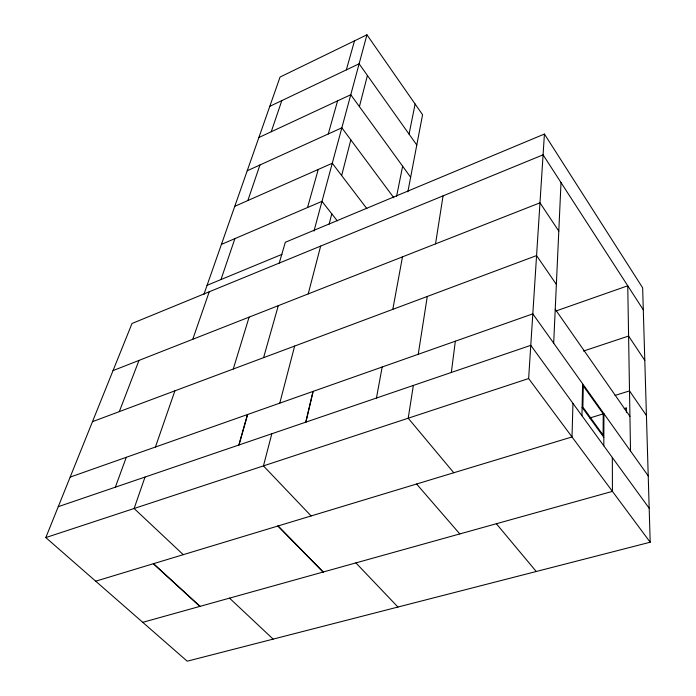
<?xml version="1.0" encoding="UTF-8"?>
<svg xmlns="http://www.w3.org/2000/svg" width="696" height="696" viewBox="0 0 696 696"><rect width="100%" height="100%" fill="white"/><g stroke="black" fill="none" stroke-linecap="round" stroke-linejoin="round"><path stroke-width="1.04" d="M603.223 413.876L603.136 435.148L582.874 407.108L583.309 385.932L603.223 413.876L589.747 418.026M603.806 445.823L603.928 413.694M581.943 415.73L582.604 383.766M572.956 403.367L572.008 436.949L95.7 581.186M553.685 343.163L561.011 182.57M643.295 309.833L543.08 154.834L132.005 323.483L45.814 537.582L187.215 661.2L650.186 542.219L528.638 378.546L544.42 134.05L285.325 242.278L279.226 263.079M451.339 372.464L455.332 341.197M413.354 385.436L408.213 418.209L453.775 472.758M418.235 354.29L427.292 296.452M435.531 243.878L443.056 195.872M376.449 398.034L382.174 367.018M392.805 309.355L402.488 256.859M407.865 191.809L422.568 114.727L366.949 34.8L280.062 77.047L203.858 294.521M396.607 196.246L402.636 166.196M409.065 134.137L415.112 104.008M305.727 422.185L312.983 391.43M305.927 422.115L313.183 391.361M329.13 224.138L331.783 213.829M341.649 175.549L350.827 139.896M359.406 106.627L367.427 75.49M271.823 433.756L263.453 465.894L311.147 515.945M279.783 403.141L294.643 346.06M308.206 293.912L320.656 246.088M313.966 231.089L366.949 34.8M238.832 445.022L247.463 414.546M263.566 357.674L278.304 305.666M239.024 444.953L247.654 414.477M307.528 207.538L318.263 169.441M328.26 133.971L337.595 100.868M346.33 69.887L354.516 40.846M233.273 369.002L249.107 317.132M220.98 279.557L234.9 238.624M247.854 200.535L259.939 164.995M271.231 131.753L281.828 100.607M145.02 477.056L134.119 508.498L183.266 554.668M155.425 447.023L174.905 390.83M192.775 339.274L209.226 291.798M115.353 487.183L126.289 457.307M119.303 411.623L139 360.406M269.804 106.331L359.127 63.797L416.791 145.012M258.877 137.512L350.775 94.726L410.64 177.236M247.219 170.764L341.849 127.803L393.849 197.803M234.77 206.312L332.279 163.256L366.888 208.669M221.424 244.392L321.996 201.344L337.308 220.884M207.086 285.299L281.976 254.345M113.03 370.611L539.983 202.832L558.801 231.115M92.481 421.654L536.572 255.589L556.365 284.403M70.157 477.108L532.814 313.861L648.22 475.873M556.104 310.938L627.748 285.795L630.515 451.025M58.255 506.679L530.787 345.338L649.177 508.245M583.518 351.045L628.592 336.046L644.792 360.397M45.814 537.582L528.638 378.546M614.986 395.441L629.506 390.9L646.427 415.529M624.312 408.717L626.383 408.082L626.443 412.371M142.75 622.328L612.428 491.376L612.332 457.55M624.295 408.622L626.383 408.082M153.503 563.682L200.056 606.346M153.329 563.734L199.882 606.399M229.515 598.134L273.137 639.119M278.087 525.958L323.257 571.999M277.887 526.011L323.066 572.051M355.891 562.899L397.955 607.043M416.6 484.016L459.795 533.928M496.361 523.74L536.251 571.494M582.117 407.282L603.841 437.34M555.234 309.25L629.932 416.373M544.42 134.05L642.643 287.813L650.186 542.219"/></g></svg>
